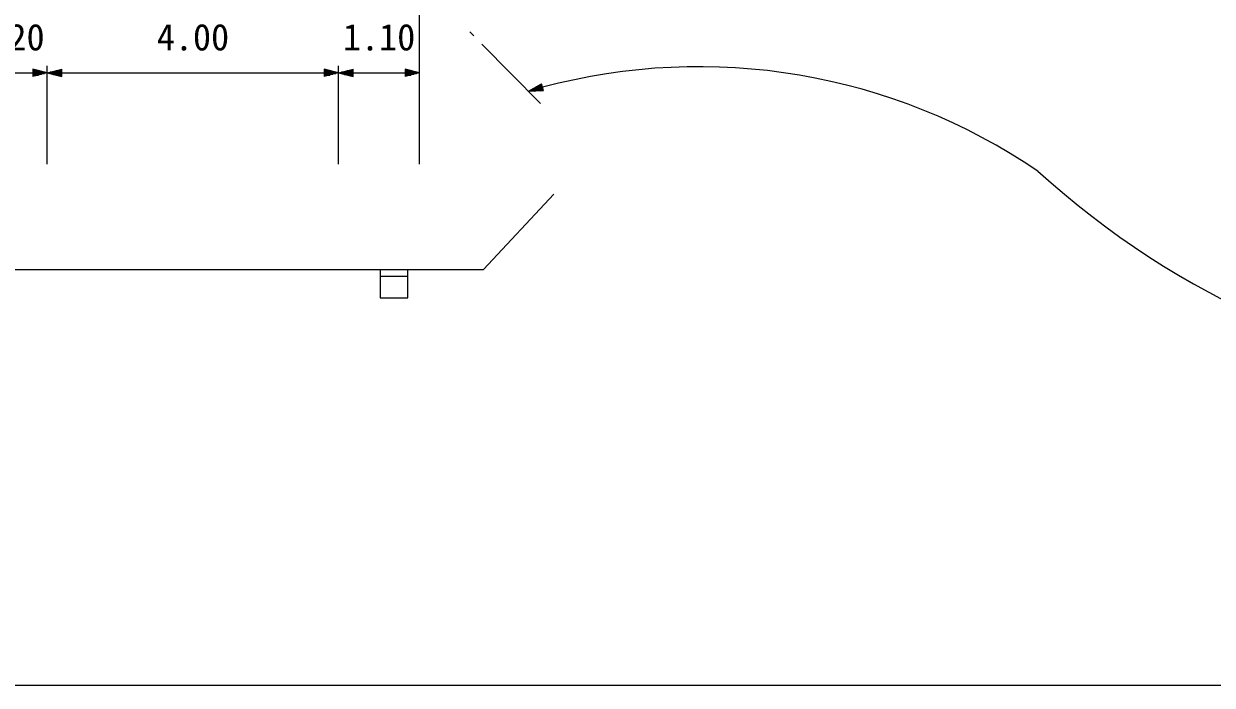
# Model space of a CAD drawing. Units: millimetres, scale not verified. Extents: x 40000 to 680000, y 20000 to 380000.
# Drawn here: x 82948 to 164811, y 205000 to 250563 of the extents above; entities that cross this region are included whole.
import ezdxf
from ezdxf.enums import TextEntityAlignment as Align

# ---------------------------------------------------------------- set-up
doc = ezdxf.new("R2010")
doc.units = ezdxf.units.MM
doc.header["$LTSCALE"] = 1000
for name, color, linetype, lineweight in [('M-BGD', 7, 'Continuous', 25), ('M-BGD-HTXT', 7, 'Continuous', 13), ('M-STR-HTXT', 7, 'Continuous', 13), ('M-TTL-BAND', 7, 'Continuous', 25)]:
    doc.layers.add(name, color=color, linetype=linetype, lineweight=lineweight)
doc.styles.add('ＭＳ ゴシック', font='')
doc.styles.get('ＭＳ ゴシック').set_extended_font_data('MS Gothic')

msp = doc.modelspace()

# ---------------------------------------------------------------- linework, layer by layer
at = {"layer": 'M-BGD'}
msp.add_line((109411, 233150), (107493, 233150), dxfattribs=at)
for points in [[(71058, 238672), (76172, 233629), (114613, 233629), (119460, 238832)], [(107493, 233629), (107493, 231694), (109411, 231694), (109411, 233629)]]:
    msp.add_lwpolyline(points, dxfattribs=at)
at = {"layer": 'M-BGD-HTXT'}
for p, q in [((113666, 250018), (113947, 249733)), ((114509, 249164), (118542, 245080))]:
    msp.add_line(p, q, dxfattribs=at)
at = {"layer": 'M-STR-HTXT'}
for p, q in [((110210, 240903), (110210, 252677)), ((84570, 247177), (83570, 247427)), ((83570, 247427), (83570, 246927)), ((83770, 247377), (83570, 247377)), ((83570, 247327), (83970, 247327)), ((84170, 247277), (83570, 247277)), ((84570, 240903), (84570, 247677)), ((84570, 247177), (85570, 247427)), ((84970, 247277), (85570, 247277)), ((85570, 247327), (85170, 247327)), ((85370, 247377), (85570, 247377)), ((85570, 246927), (85570, 247427)), ((104634, 247177), (103634, 247427)), ((103634, 247427), (103634, 246927)), ((103834, 247377), (103634, 247377)), ((103634, 247327), (104034, 247327)), ((104234, 247277), (103634, 247277)), ((104634, 240903), (104634, 247677)), ((104634, 247177), (105634, 247427)), ((105034, 247277), (105634, 247277)), ((105634, 247327), (105234, 247327)), ((105434, 247377), (105634, 247377)), ((105634, 246927), (105634, 247427)), ((110210, 247177), (109210, 247427)), ((109210, 247427), (109210, 246927)), ((109410, 247377), (109210, 247377)), ((109210, 247327), (109610, 247327)), ((109810, 247277), (109210, 247277)), ((80208, 247177), (83570, 247177)), ((83570, 247227), (84370, 247227)), ((84570, 247177), (83570, 246927)), ((84570, 247177), (83570, 247177)), ((83570, 247127), (84370, 247127)), ((84170, 247077), (83570, 247077)), ((83570, 247027), (83970, 247027)), ((83770, 246977), (83570, 246977)), ((84570, 247177), (85570, 246927)), ((84570, 247177), (85570, 247177)), ((85570, 247227), (84770, 247227)), ((85570, 247127), (84770, 247127)), ((84970, 247077), (85570, 247077)), ((85570, 247027), (85170, 247027)), ((85370, 246977), (85570, 246977)), ((85570, 247177), (103634, 247177)), ((103634, 247227), (104434, 247227)), ((104634, 247177), (103634, 246927)), ((104634, 247177), (103634, 247177)), ((103634, 247127), (104434, 247127)), ((104234, 247077), (103634, 247077)), ((103634, 247027), (104034, 247027)), ((103834, 246977), (103634, 246977)), ((104634, 247177), (105634, 246927)), ((104634, 247177), (105634, 247177)), ((105634, 247227), (104834, 247227)), ((105634, 247127), (104834, 247127)), ((105034, 247077), (105634, 247077)), ((105634, 247027), (105234, 247027)), ((105434, 246977), (105634, 246977)), ((105634, 247177), (109210, 247177)), ((109210, 247227), (110010, 247227)), ((110210, 247177), (109210, 246927)), ((110210, 247177), (109210, 247177)), ((109210, 247127), (110010, 247127)), ((109810, 247077), (109210, 247077)), ((109210, 247027), (109610, 247027)), ((109410, 246977), (109210, 246977)), ((117718, 245915), (118606, 246437)), ((118748, 245957), (118606, 246437)), ((117718, 245915), (118677, 246197)), ((117718, 245915), (118748, 245957)), ((118663, 246245), (117895, 246019)), ((118691, 246149), (117924, 245923)), ((118073, 246124), (118649, 246293)), ((118130, 245932), (118705, 246101)), ((118635, 246341), (118251, 246228)), ((118719, 246053), (118336, 245940)), ((118429, 246332), (118620, 246389)), ((118542, 245949), (118733, 246005))]:
    msp.add_line(p, q, dxfattribs=at)
for centre, radius, start, end in [((129446, 206078), 41527, 55.76988, 105.02461), ((193002, 284650), 59773, 227.74103, 264.66416)]:
    msp.add_arc(centre, radius, start, end, dxfattribs=at)
at = {"layer": 'M-TTL-BAND'}
msp.add_line((40000, 205000), (579000, 205000), dxfattribs=at)

# ---------------------------------------------------------------- texts
at = {"layer": 'M-STR-HTXT', "style": 'ＭＳ ゴシック'}
for s, p in [('1.20', (81889, 248177)), ('4.00', (94602, 248177)), ('1.10', (107422, 248177))]:
    msp.add_text(s, height=1833, dxfattribs=at).set_placement(p, align=Align.BOTTOM_CENTER)

doc.saveas('drawing.dxf')
